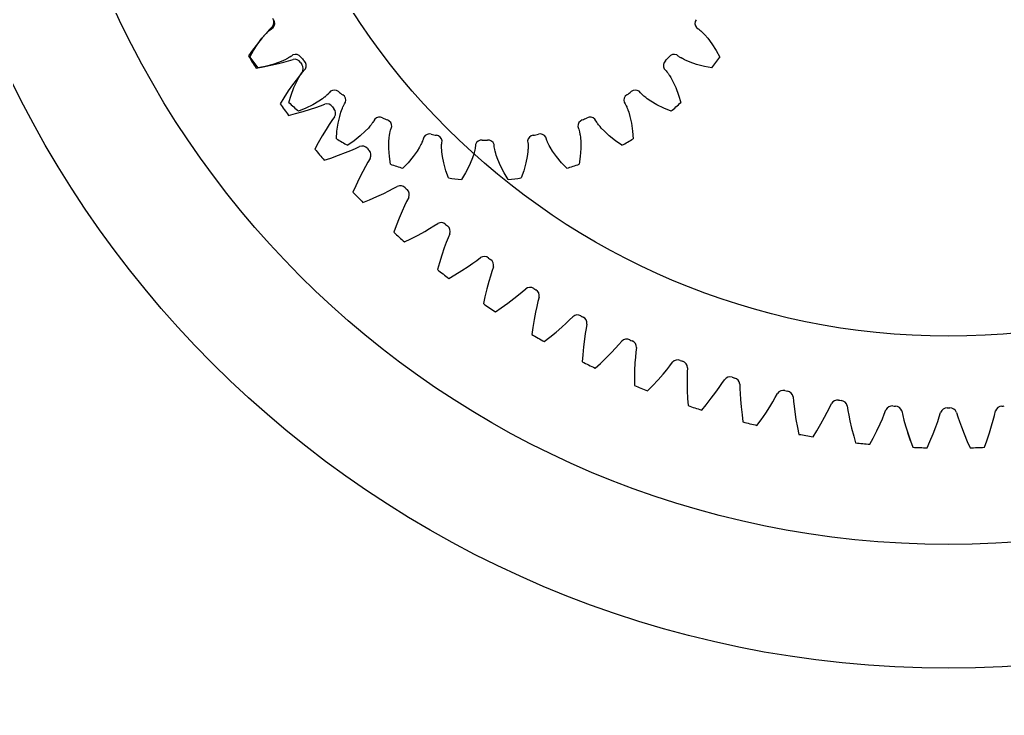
# Model space of a CAD drawing. Extents: x -49 to 4846, y -968 to 1090.
# Drawn here: x 2417.1 to 2582.6, y 306.3 to 423.2 of the extents above; entities that cross this region are included whole.
import ezdxf

# ---------------------------------------------------------------- set-up
doc = ezdxf.new("R2010")
doc.units = 0
doc.layers.get('0').update_dxf_attribs({"linetype": 'CONTINUOUS'})
doc.layers.add('DIMENSION', color=7, linetype='CONTINUOUS')
doc.layers.add('OUTLINE', color=7, linetype='CONTINUOUS')
doc.styles.add('VCDSTYLE14', font='DejaVu Sans Mono')
doc.dimstyles.get("Standard").update_dxf_attribs({"dimtxt": 2.5, "dimasz": 2.5, "dimexe": 1.25, "dimexo": 0.625, "dimtad": 1, "dimcen": 2.5, "dimazin": 3, "dimtfac": 1, "dimtmove": 0, "dimatfit": 3})

# ---------------------------------------------------------------- blocks, each defined once
blk = doc.blocks.new('*D0')
at = {"layer": 'DIMENSION'}
for p, q in [((2720.820225, 518.82797), (2690.862793, 508.370209)), ((2720.47168, 513.198486), (2690.862793, 508.370209)), ((2455.580078, 470.00296), (2690.862793, 508.370209)), ((2690.862793, 508.370209), (2722.590595, 507.971368)), ((2260.59668, 438.207214), (2455.580078, 470.00296)), ((2455.580078, 470.00296), (2423.852276, 470.401786)), ((2425.622651, 459.545186), (2455.580078, 470.00296))]:
    blk.add_line(p, q, dxfattribs=at)
at = {"layer": 'DIMENSION', "style": 'VCDSTYLE14'}
blk.add_text('%%c 238.4', height=20, rotation=9.26, dxfattribs=at).set_placement((2264.383545, 439.837952))

msp = doc.modelspace()

# ---------------------------------------------------------------- linework, layer by layer
at = {"color": 1}
for p, q in [((2459.578925, 422.034805), (2459.054773, 421.468477)), ((2457.826487, 420.047155), (2458.319988, 420.625914)), ((2458.507152, 420.852004), (2457.880344, 420.115132)), ((2458.319988, 420.625914), (2458.53903, 420.859842)), ((2459.054773, 421.468477), (2458.507151, 420.852002)), ((2458.53903, 420.859842), (2458.807695, 421.128104)), ((2458.807695, 421.128104), (2458.814412, 421.134536)), ((2458.814412, 421.134536), (2458.980433, 421.289007)), ((2458.980433, 421.289007), (2459.035586, 421.338331)), ((2459.035586, 421.338331), (2459.219503, 421.494925)), ((2459.219503, 421.494925), (2459.356187, 421.602233)), ((2459.356187, 421.602233), (2459.424101, 421.651824)), ((2459.424095, 421.65182), (2459.718058, 421.839259)), ((2530.840407, 421.839259), (2531.13437, 421.65182)), ((2531.13437, 421.65182), (2531.225686, 421.5845)), ((2531.225686, 421.5845), (2531.40709, 421.438405)), ((2531.40709, 421.438405), (2531.414964, 421.431756)), ((2531.414964, 421.431756), (2531.578034, 421.289004)), ((2531.578034, 421.289004), (2531.654614, 421.218844)), ((2531.654614, 421.218844), (2531.744051, 421.134537)), ((2531.744051, 421.134537), (2531.910195, 420.971463)), ((2531.910195, 420.971463), (2531.962589, 420.918354)), ((2531.962589, 420.918354), (2532.238478, 420.625913)), ((2532.238475, 420.625916), (2532.731977, 420.047155)), ((2457.082558, 419.128345), (2456.254062, 418.044039)), ((2456.422538, 417.997097), (2457.151437, 419.140459)), ((2457.880344, 420.115132), (2457.082558, 419.128345)), ((2457.151437, 419.140459), (2457.826487, 420.047155)), ((2532.731977, 420.047155), (2533.407028, 419.140459)), ((2533.407028, 419.140459), (2534.135927, 417.997097)), ((2456.254062, 418.044039), (2455.556555, 417.082449)), ((2455.80478, 416.872508), (2456.422538, 417.997097)), ((2462.767552, 417.049945), (2462.675309, 416.983901)), ((2463.036657, 417.271599), (2462.767552, 417.049945)), ((2527.790912, 417.049945), (2527.521807, 417.271599)), ((2527.859057, 417.000684), (2527.790906, 417.049949)), ((2534.135927, 417.997097), (2534.753685, 416.872507)), ((2458.003866, 415.243768), (2459.341592, 415.51308)), ((2459.676816, 415.664572), (2458.364173, 415.324666)), ((2459.341592, 415.51308), (2460.57827, 415.797554)), ((2460.747738, 416.026399), (2459.676816, 415.664572)), ((2460.57827, 415.797554), (2461.515338, 416.037901)), ((2461.450673, 416.3169), (2460.747738, 416.026399)), ((2461.814051, 416.488915), (2461.450669, 416.316899)), ((2461.515335, 416.037901), (2462.309481, 416.259855)), ((2461.880751, 416.522333), (2461.814051, 416.488915)), ((2462.087186, 416.629953), (2461.880751, 416.522333)), ((2462.195004, 416.68896), (2462.087186, 416.629953)), ((2462.285394, 416.740111), (2462.195004, 416.68896)), ((2462.47155, 416.851087), (2462.285394, 416.740111)), ((2462.309481, 416.259855), (2463.048261, 416.482697)), ((2462.480308, 416.856521), (2462.47155, 416.851087)), ((2462.675309, 416.983901), (2462.480308, 416.856521)), ((2528.003351, 416.90385), (2527.859057, 417.000684)), ((2528.209114, 416.777325), (2528.003351, 416.90385)), ((2528.273067, 416.740114), (2528.209114, 416.777325)), ((2528.471281, 416.629952), (2528.273067, 416.740114)), ((2528.479473, 416.625551), (2528.471281, 416.629952)), ((2528.817628, 416.452933), (2528.479473, 416.625551)), ((2529.107794, 416.316899), (2528.817628, 416.452933)), ((2529.810726, 416.026399), (2529.107794, 416.316899)), ((2530.881649, 415.664572), (2529.810726, 416.026399)), ((2532.194292, 415.324666), (2530.881649, 415.664572)), ((2456.833827, 415.038386), (2458.003866, 415.243768)), ((2458.364173, 415.324666), (2457.103725, 415.084661)), ((2464.026174, 413.456513), (2464.191793, 413.73087)), ((2464.540024, 414.271077), (2464.056654, 413.669566)), ((2464.191793, 413.73087), (2464.398813, 414.049129)), ((2464.398813, 414.049129), (2464.404046, 414.056816)), ((2464.404046, 414.056816), (2464.534323, 414.242429)), ((2464.534323, 414.242429), (2464.578016, 414.302142)), ((2464.578016, 414.302142), (2464.725355, 414.493553)), ((2464.725355, 414.493553), (2464.836742, 414.626934)), ((2464.836742, 414.626934), (2464.892861, 414.689562)), ((2464.892856, 414.689556), (2465.141425, 414.934018)), ((2525.41704, 414.934018), (2525.665609, 414.689556)), ((2525.665609, 414.689556), (2525.740933, 414.604722)), ((2525.740933, 414.604722), (2525.887998, 414.424103)), ((2525.887998, 414.424103), (2525.894317, 414.415962)), ((2525.894317, 414.415962), (2526.024144, 414.242426)), ((2526.024144, 414.242426), (2526.084463, 414.157877)), ((2526.084463, 414.157877), (2526.154418, 414.056818)), ((2526.154418, 414.056818), (2526.283026, 413.862763)), ((2526.283026, 413.862763), (2526.323233, 413.799922)), ((2526.323233, 413.799922), (2526.532291, 413.456511)), ((2533.454738, 415.084661), (2532.194292, 415.324666)), ((2462.97949, 412.237593), (2462.252482, 411.197559)), ((2463.55337, 413.016394), (2462.97949, 412.237593)), ((2463.192002, 411.760562), (2463.663789, 412.787796)), ((2464.056654, 413.669566), (2463.553369, 413.016392)), ((2463.663789, 412.787796), (2464.026174, 413.456512)), ((2526.532289, 413.456515), (2526.894676, 412.787796)), ((2526.894676, 412.787796), (2527.366462, 411.760562)), ((2462.252482, 411.197559), (2461.501642, 410.058102)), ((2462.346307, 409.262186), (2462.71675, 410.490639)), ((2462.71675, 410.490639), (2463.192002, 411.760562)), ((2468.63505, 410.411251), (2468.541857, 410.331117)), ((2468.712831, 410.480078), (2468.63505, 410.411251)), ((2468.871846, 410.627333), (2468.712831, 410.480078)), ((2468.879282, 410.634469), (2468.871846, 410.627333)), ((2469.043539, 410.799608), (2468.879282, 410.634469)), ((2469.120035, 410.883387), (2469.043539, 410.799608)), ((2469.337175, 411.156148), (2469.120035, 410.883387)), ((2521.43843, 410.883387), (2521.22129, 411.156148)), ((2521.494843, 410.821035), (2521.438425, 410.883393)), ((2521.615851, 410.696316), (2521.494843, 410.821035)), ((2521.790812, 410.529776), (2521.615851, 410.696316)), ((2521.84563, 410.480081), (2521.790812, 410.529776)), ((2522.016609, 410.331116), (2521.84563, 410.480081)), ((2527.366462, 411.760562), (2527.841715, 410.490639)), ((2527.841715, 410.490639), (2528.212158, 409.262184)), ((2461.501642, 410.058102), (2460.872911, 409.050198)), ((2466.384874, 408.885688), (2465.171585, 408.280296)), ((2467.357165, 409.462265), (2466.384874, 408.885688)), ((2467.984341, 409.892567), (2467.357165, 409.462265)), ((2467.666768, 408.700668), (2468.388205, 408.974502)), ((2468.304014, 410.136373), (2467.984337, 409.892564)), ((2468.362309, 410.182929), (2468.304014, 410.136373)), ((2468.541857, 410.331117), (2468.362309, 410.182929)), ((2471.462235, 408.572047), (2471.566559, 408.789908)), ((2471.566559, 408.789908), (2471.64778, 408.943534)), ((2471.64778, 408.943534), (2471.689652, 409.016461)), ((2471.689648, 409.016454), (2471.881958, 409.307254)), ((2518.676506, 409.307254), (2518.868817, 409.016454)), ((2518.868817, 409.016454), (2518.924857, 408.917813)), ((2518.924857, 408.917813), (2519.031155, 408.710565)), ((2522.023708, 410.325108), (2522.016609, 410.331116)), ((2522.318583, 410.085955), (2522.023708, 410.325108)), ((2522.574126, 409.892565), (2522.318583, 410.085955)), ((2523.201299, 409.462265), (2522.574126, 409.892565)), ((2524.173591, 408.885688), (2523.201299, 409.462265)), ((2525.386879, 408.280296), (2524.173591, 408.885688)), ((2462.289659, 407.100212), (2463.442521, 407.386711)), ((2463.442521, 407.386711), (2464.758202, 407.748683)), ((2465.171585, 408.280296), (2463.988582, 407.783473)), ((2464.758202, 407.748683), (2465.972023, 408.11873)), ((2465.972023, 408.11873), (2466.890042, 408.423858)), ((2466.89004, 408.423858), (2467.666768, 408.700668)), ((2470.882837, 406.900715), (2471.09827, 407.630162)), ((2471.09827, 407.630162), (2471.203227, 407.932958)), ((2471.203227, 407.932958), (2471.339553, 408.287304)), ((2471.339553, 408.287304), (2471.343073, 408.295912)), ((2471.343073, 408.295912), (2471.431913, 408.504555)), ((2471.431913, 408.504555), (2471.462235, 408.572047)), ((2519.031155, 408.710565), (2519.035644, 408.701287)), ((2519.035644, 408.701287), (2519.126554, 408.504551)), ((2519.126554, 408.504551), (2519.167976, 408.409309)), ((2519.167976, 408.409309), (2519.21539, 408.295913)), ((2519.21539, 408.295913), (2519.300842, 408.07936)), ((2519.300842, 408.07936), (2519.327105, 408.009533)), ((2519.327105, 408.009533), (2519.460195, 407.63016)), ((2519.460194, 407.630164), (2519.675628, 406.900715)), ((2526.569882, 407.783474), (2525.386879, 408.280296)), ((2469.13388, 405.551877), (2468.615724, 404.734942)), ((2469.590375, 406.238565), (2469.133879, 405.551875)), ((2470.030608, 406.87233), (2469.590375, 406.238565)), ((2470.434099, 404.456856), (2470.634934, 405.797838)), ((2470.634934, 405.797838), (2470.882837, 406.900715)), ((2476.16508, 405.511927), (2476.020265, 405.329647)), ((2476.239576, 405.609687), (2476.16508, 405.511927)), ((2476.301347, 405.69318), (2476.239576, 405.609687)), ((2476.426271, 405.870279), (2476.301347, 405.69318)), ((2476.432061, 405.878805), (2476.426271, 405.870279)), ((2476.558394, 406.074486), (2476.432061, 405.878805)), ((2476.6158, 406.172339), (2476.558394, 406.074486)), ((2476.771484, 406.484285), (2476.6158, 406.172339)), ((2513.942665, 406.172339), (2513.78698, 406.484285)), ((2513.984882, 406.09962), (2513.942661, 406.172345)), ((2514.077315, 405.952468), (2513.984882, 406.09962)), ((2514.213826, 405.753191), (2514.077315, 405.952468)), ((2514.257115, 405.693184), (2514.213826, 405.753191)), ((2514.393386, 405.511925), (2514.257115, 405.693184)), ((2514.39908, 405.504573), (2514.393386, 405.511925)), ((2514.63779, 405.209338), (2514.39908, 405.504573)), ((2519.675628, 406.900715), (2519.92353, 405.797838)), ((2519.92353, 405.797838), (2520.124366, 404.456856)), ((2468.615724, 404.734942), (2467.963036, 403.646728)), ((2470.327161, 403.178227), (2470.434099, 404.456856)), ((2475.186921, 404.415751), (2474.355753, 403.649622)), ((2475.710926, 404.967046), (2475.186921, 404.415751)), ((2475.972924, 405.271989), (2475.710923, 404.967043)), ((2476.020265, 405.329647), (2475.972924, 405.271989)), ((2479.266898, 403.719504), (2479.326572, 404.09445)), ((2479.326572, 404.09445), (2479.328226, 404.103602)), ((2479.328226, 404.103602), (2479.371744, 404.326156)), ((2479.371744, 404.326156), (2479.387372, 404.398478)), ((2479.387372, 404.398478), (2479.44412, 404.633269)), ((2479.44412, 404.633269), (2479.491626, 404.800424)), ((2479.491626, 404.800424), (2479.51742, 404.880462)), ((2479.517418, 404.880456), (2479.645065, 405.204884)), ((2510.913399, 405.204884), (2511.041047, 404.880456)), ((2511.041047, 404.880456), (2511.075354, 404.772318)), ((2511.075354, 404.772318), (2511.13624, 404.547498)), ((2511.13624, 404.547498), (2511.138702, 404.537491)), ((2511.138702, 404.537491), (2511.186721, 404.326152)), ((2511.186721, 404.326152), (2511.207436, 404.224379)), ((2511.207436, 404.224379), (2511.230238, 404.103603)), ((2511.230238, 404.103603), (2511.268799, 403.874016)), ((2511.268799, 403.874016), (2511.279969, 403.800254)), ((2511.279969, 403.800254), (2511.331276, 403.401501)), ((2514.84754, 404.967045), (2514.63779, 405.209338)), ((2515.371543, 404.415751), (2514.84754, 404.967044)), ((2516.202711, 403.649622), (2515.371543, 404.415751)), ((2520.124366, 404.456856), (2520.231304, 403.178226)), ((2467.29351, 402.45767), (2466.736618, 401.408364)), ((2467.963036, 403.646728), (2467.29351, 402.45767)), ((2473.294846, 402.805202), (2472.240989, 402.073276)), ((2474.355753, 403.649622), (2473.294846, 402.805202)), ((2479.15494, 401.512887), (2479.168124, 402.643205)), ((2479.168124, 402.643205), (2479.227189, 403.401503)), ((2479.227189, 403.401503), (2479.266898, 403.719504)), ((2484.519931, 402.1746), (2484.485612, 402.108359)), ((2484.623683, 402.383005), (2484.519931, 402.1746)), ((2484.676226, 402.494117), (2484.623683, 402.383005)), ((2484.719287, 402.588629), (2484.676226, 402.494117)), ((2484.804661, 402.787831), (2484.719287, 402.588629)), ((2484.808552, 402.797374), (2484.804661, 402.787831)), ((2484.89144, 403.015046), (2484.808552, 402.797374)), ((2484.927246, 403.122696), (2484.89144, 403.015046)), ((2485.014672, 403.460193), (2484.927246, 403.122696)), ((2488.00706, 401.96384), (2488.013752, 402.205298)), ((2488.013752, 402.205298), (2488.025466, 402.378678)), ((2488.025466, 402.378678), (2488.034055, 402.46233)), ((2488.034055, 402.462323), (2488.09146, 402.806202)), ((2493.706469, 402.21604), (2493.691124, 401.867741)), ((2496.86734, 401.867741), (2496.851995, 402.21604)), ((2502.467004, 402.806202), (2502.52441, 402.462323)), ((2502.52441, 402.462323), (2502.535484, 402.349416)), ((2502.535484, 402.349416), (2502.548297, 402.11685)), ((2505.631218, 403.122696), (2505.543793, 403.460193)), ((2505.657394, 403.042788), (2505.631216, 403.122703)), ((2505.717212, 402.879634), (2505.657394, 403.042788)), ((2505.809309, 402.656329), (2505.717212, 402.879634)), ((2505.839175, 402.588633), (2505.809309, 402.656329)), ((2505.934782, 402.383004), (2505.839175, 402.588633)), ((2505.938824, 402.374628), (2505.934782, 402.383004)), ((2506.110934, 402.036214), (2505.938824, 402.374628)), ((2511.331275, 403.401505), (2511.39034, 402.643205)), ((2511.39034, 402.643205), (2511.403525, 401.512887)), ((2517.263618, 402.805202), (2516.202711, 403.649622)), ((2518.317474, 402.073277), (2517.263618, 402.805202)), ((2470.703234, 400.381043), (2471.888285, 400.83486)), ((2471.888285, 400.83486), (2472.782783, 401.203284)), ((2472.782781, 401.203283), (2473.538308, 401.533601)), ((2473.538308, 401.533601), (2474.238885, 401.857092)), ((2479.237299, 400.159452), (2479.15494, 401.512887)), ((2483.894807, 401.107412), (2483.24109, 400.185216)), ((2484.292741, 401.755608), (2483.894807, 401.107412)), ((2484.485612, 402.108359), (2484.292739, 401.755604)), ((2488.00681, 401.889849), (2488.00706, 401.96384)), ((2488.010514, 401.66311), (2488.00681, 401.889849)), ((2488.010799, 401.653815), (2488.010514, 401.66311)), ((2488.030385, 401.274655), (2488.010799, 401.653815)), ((2488.057659, 400.955347), (2488.030385, 401.274655)), ((2488.157545, 400.20134), (2488.057659, 400.955347)), ((2493.470033, 400.78375), (2493.354717, 400.398602)), ((2493.48983, 400.855678), (2493.470033, 400.78375)), ((2493.547985, 401.0811), (2493.48983, 400.855678)), ((2493.576278, 401.200709), (2493.547985, 401.0811)), ((2493.598748, 401.302108), (2493.576278, 401.200709)), ((2493.64084, 401.514707), (2493.598748, 401.302108)), ((2493.642662, 401.524851), (2493.64084, 401.514707)), ((2493.678482, 401.754999), (2493.642662, 401.524851)), ((2493.691124, 401.867741), (2493.678482, 401.754999)), ((2496.87633, 401.784138), (2496.86734, 401.867749)), ((2496.90092, 401.612112), (2496.87633, 401.784138)), ((2496.944576, 401.374539), (2496.90092, 401.612112)), ((2496.959715, 401.302113), (2496.944576, 401.374539)), ((2497.01048, 401.081099), (2496.959715, 401.302113)), ((2497.012692, 401.072066), (2497.01048, 401.081099)), ((2497.110681, 400.705264), (2497.012692, 401.072066)), ((2497.203747, 400.398604), (2497.110681, 400.705264)), ((2502.500805, 400.95535), (2502.40092, 400.20134)), ((2502.533525, 401.356052), (2502.500805, 400.955345)), ((2502.537934, 401.430525), (2502.533525, 401.356052)), ((2502.54795, 401.663112), (2502.537934, 401.430525)), ((2502.550757, 401.785989), (2502.54795, 401.663112)), ((2502.548297, 402.11685), (2502.548625, 402.106549)), ((2502.548625, 402.106549), (2502.551655, 401.889845)), ((2502.551655, 401.889845), (2502.550757, 401.785989)), ((2506.265725, 401.755606), (2506.110934, 402.036214)), ((2506.663657, 401.107412), (2506.265725, 401.755605)), ((2507.317375, 400.185216), (2506.663657, 401.107412)), ((2511.403525, 401.512887), (2511.321165, 400.159452)), ((2468.285939, 399.561955), (2469.416007, 399.928176)), ((2469.416007, 399.928176), (2470.703234, 400.381043)), ((2475.628977, 399.211679), (2475.221493, 398.494818)), ((2476.023928, 399.874609), (2475.628977, 399.211679)), ((2479.39854, 398.886531), (2479.237299, 400.159452)), ((2482.378931, 399.138674), (2481.500279, 398.203633)), ((2483.24109, 400.185216), (2482.378931, 399.138674)), ((2488.379655, 399.09298), (2488.157545, 400.20134)), ((2488.741609, 397.786245), (2488.379655, 399.09298)), ((2493.100247, 399.681841), (2492.65255, 398.643881)), ((2493.354718, 400.398606), (2493.100247, 399.681841)), ((2497.458217, 399.681841), (2497.203747, 400.398604)), ((2497.905914, 398.643881), (2497.458217, 399.681841)), ((2502.17881, 399.09298), (2501.816855, 397.786245)), ((2502.40092, 400.20134), (2502.17881, 399.09298)), ((2508.179534, 399.138674), (2507.317375, 400.185216)), ((2509.058184, 398.203634), (2508.179534, 399.138674)), ((2511.321165, 400.159452), (2511.159925, 398.88653)), ((2474.761588, 397.64373), (2474.186399, 396.512638)), ((2475.221494, 398.49482), (2474.761588, 397.64373)), ((2489.163981, 396.574664), (2488.741609, 397.786245)), ((2492.02682, 397.440955), (2491.361775, 396.343666)), ((2492.65255, 398.643881), (2492.02682, 397.440955)), ((2498.531645, 397.440955), (2497.905914, 398.643881)), ((2499.196689, 396.343667), (2498.531645, 397.440955)), ((2501.816855, 397.786245), (2501.394483, 396.574663)), ((2474.186399, 396.512638), (2473.601448, 395.279773)), ((2473.601448, 395.279773), (2473.119109, 394.194176)), ((2477.147724, 393.446054), (2478.298233, 393.981432)), ((2478.298233, 393.981432), (2479.164852, 394.411354)), ((2479.16485, 394.411353), (2479.895494, 394.79357)), ((2479.895494, 394.79357), (2480.571799, 395.165143)), ((2474.793455, 392.46034), (2475.895224, 392.904499)), ((2475.895224, 392.904499), (2477.147724, 393.446054)), ((2482.143039, 392.623142), (2481.786554, 391.879603)), ((2482.490785, 393.312007), (2482.143039, 392.623142)), ((2481.387138, 390.998506), (2480.892252, 389.830046)), ((2481.786555, 391.879605), (2481.387138, 390.998506)), ((2480.892252, 389.830046), (2480.394726, 388.559381)), ((2486.707356, 388.513412), (2487.356093, 388.931256)), ((2480.394726, 388.559381), (2479.989289, 387.442782)), ((2484.060277, 386.977504), (2485.170637, 387.591833)), ((2485.170637, 387.591833), (2486.005155, 388.081161)), ((2486.005153, 388.081159), (2486.707356, 388.513412)), ((2481.780502, 385.829965), (2482.848605, 386.349898)), ((2482.848605, 386.349898), (2484.060277, 386.977504)), ((2488.797078, 385.738459), (2488.460096, 384.831645)), ((2489.100827, 386.505052), (2488.797077, 385.738457)), ((2489.399672, 387.216497), (2489.100827, 386.505052)), ((2488.460096, 384.831645), (2488.047923, 383.63151)), ((2487.640246, 382.329234), (2487.313687, 381.187073)), ((2488.047923, 383.63151), (2487.640246, 382.329234)), ((2493.270365, 382.243541), (2493.940705, 382.723724)), ((2493.940705, 382.723724), (2494.558715, 383.185804)), ((2490.242273, 380.296307), (2491.407214, 381.006907)), ((2491.407214, 381.006907), (2492.472016, 381.697194)), ((2492.472016, 381.697194), (2493.270367, 382.243542)), ((2496.468442, 380.887217), (2496.218907, 380.1013)), ((2496.716932, 381.617775), (2496.468442, 380.887217)), ((2489.213041, 379.703134), (2490.242273, 380.296307)), ((2495.946003, 379.173191), (2495.618551, 377.947227)), ((2496.218908, 380.101302), (2495.946003, 379.173191)), ((2495.618551, 377.947227), (2495.302709, 376.619685)), ((2500.925092, 376.926938), (2501.560303, 377.452712)), ((2501.560303, 377.452712), (2502.144575, 377.956777)), ((2495.302709, 376.619685), (2495.056619, 375.457527)), ((2499.152742, 375.56335), (2500.166798, 376.326232)), ((2500.166798, 376.326232), (2500.925094, 376.92694)), ((2504.209991, 375.797004), (2504.015886, 374.995596)), ((2504.406914, 376.543117), (2504.209991, 375.797004)), ((2497.054861, 374.109695), (2498.040208, 374.773219)), ((2498.040208, 374.773219), (2499.152742, 375.56335)), ((2503.808388, 374.05071), (2503.567253, 372.804891)), ((2504.015887, 374.995598), (2503.808388, 374.05071)), ((2503.567253, 372.804891), (2503.344786, 371.458551)), ((2508.932039, 372.157253), (2509.529027, 372.726057)), ((2509.529027, 372.726057), (2510.076713, 373.26965)), ((2503.344786, 371.458551), (2503.180362, 370.282057)), ((2507.259126, 370.673354), (2508.217496, 371.505114)), ((2508.217496, 371.505114), (2508.932041, 372.157255)), ((2512.287756, 371.259215), (2512.150028, 370.446218)), ((2512.432154, 372.017246), (2512.287756, 371.259215)), ((2505.267757, 369.076899), (2506.204419, 369.807541)), ((2506.204419, 369.807541), (2507.259126, 370.673354)), ((2512.008947, 369.48916), (2511.855304, 368.229555)), ((2512.150029, 370.44622), (2512.008947, 369.48916)), ((2517.808054, 368.566785), (2518.316487, 369.147259)), ((2511.855304, 368.229555), (2511.727294, 366.870976)), ((2516.584887, 367.257329), (2517.2522, 367.957725)), ((2517.252198, 367.957724), (2517.808054, 368.566785)), ((2520.753553, 368.062213), (2520.662385, 367.295956)), ((2511.727294, 366.870976), (2511.645339, 365.685879)), ((2514.69513, 365.423466), (2515.686872, 366.360742)), ((2515.686872, 366.360742), (2516.584887, 367.257329)), ((2520.581705, 366.475334), (2520.507728, 365.510764)), ((2520.662385, 367.295956), (2520.581704, 366.475332)), ((2513.811717, 364.629266), (2514.69513, 365.423466)), ((2520.442324, 364.24351), (2520.409396, 362.87931)), ((2520.507728, 365.510764), (2520.442324, 364.24351)), ((2525.228205, 363.603571), (2525.845036, 364.34881)), ((2525.845034, 364.348809), (2526.35705, 364.995161)), ((2526.35705, 364.995161), (2526.823753, 365.609687)), ((2529.330572, 364.697286), (2529.293077, 363.926535)), ((2520.409396, 362.87931), (2520.41031, 361.691383)), ((2523.470976, 361.642352), (2524.394921, 362.646525)), ((2524.394921, 362.646525), (2525.228205, 363.603571)), ((2529.269837, 363.102285), (2529.263326, 362.134904)), ((2529.293077, 363.926535), (2529.269837, 363.102283)), ((2535.134365, 362.028585), (2535.557064, 362.67417)), ((2522.645115, 360.788463), (2523.470976, 361.642352)), ((2529.263326, 362.134904), (2529.28648, 360.866174)), ((2529.28648, 360.866174), (2529.348794, 359.503001)), ((2534.105343, 360.561641), (2534.668686, 361.348093)), ((2534.668684, 361.348091), (2535.134365, 362.028585)), ((2538.121422, 361.938858), (2538.137784, 361.167369)), ((2538.137784, 361.167369), (2538.172097, 360.343503)), ((2529.348794, 359.503001), (2529.432571, 358.318031)), ((2532.489202, 358.482621), (2533.340849, 359.548799)), ((2533.340849, 359.548799), (2534.105343, 360.561641)), ((2538.172097, 360.343506), (2538.233083, 359.378027)), ((2538.233083, 359.378027), (2538.344683, 358.114003)), ((2543.680159, 358.970189), (2544.097237, 359.68151)), ((2544.097237, 359.68151), (2544.473873, 360.355008)), ((2547.083277, 359.800368), (2547.153415, 359.0319)), ((2531.724917, 357.573202), (2532.489202, 358.482621)), ((2538.344683, 358.114003), (2538.501935, 356.758497)), ((2542.481071, 357.082656), (2543.17305, 358.146358)), ((2543.17305, 358.146358), (2543.680161, 358.970191)), ((2547.153415, 359.0319), (2547.245114, 358.212434)), ((2547.245114, 358.212437), (2547.3733, 357.253564)), ((2552.835557, 357.226688), (2553.202, 357.965371)), ((2553.202, 357.965371), (2553.530737, 358.663501)), ((2556.172474, 358.292234), (2556.296047, 357.530531)), ((2556.296047, 357.530531), (2556.444686, 356.719458)), ((2562.404295, 356.888528), (2562.683533, 357.607889)), ((2538.501935, 356.758497), (2538.668167, 355.582258)), ((2541.006886, 354.999149), (2541.705871, 355.959666)), ((2541.705871, 355.959666), (2542.481071, 357.082656)), ((2547.3733, 357.253564), (2547.572802, 356.000404)), ((2547.572802, 356.000404), (2547.824226, 354.65917)), ((2551.771057, 355.260109), (2552.387151, 356.36949)), ((2552.387151, 356.36949), (2552.835558, 357.226691)), ((2556.444686, 356.719461), (2556.639447, 355.771866)), ((2561.702754, 355.239694), (2562.090274, 356.126086)), ((2562.090273, 356.126083), (2562.404295, 356.888528)), ((2565.344733, 357.421805), (2565.521139, 356.670578)), ((2565.521139, 356.670578), (2565.725993, 355.871849)), ((2565.725993, 355.871851), (2565.98638, 354.94015)), ((2571.399219, 355.673736), (2571.659291, 356.456228)), ((2571.659291, 356.456228), (2571.887668, 357.193316)), ((2574.555367, 357.193321), (2574.783746, 356.456229)), ((2574.783746, 356.456229), (2575.043818, 355.673736)), ((2580.456658, 354.940154), (2580.717045, 355.871851)), ((2580.717044, 355.871849), (2580.921898, 356.670577)), ((2580.921898, 356.670577), (2581.098302, 357.4218)), ((2547.824226, 354.65917), (2548.072104, 353.497391)), ((2551.076081, 354.08578), (2551.771057, 355.260109)), ((2556.639447, 355.771866), (2556.925879, 354.535675)), ((2556.925879, 354.535675), (2557.270251, 353.215246)), ((2561.165548, 354.090039), (2561.702754, 355.239694)), ((2565.98638, 354.94015), (2566.358347, 353.726951)), ((2570.618774, 353.578145), (2571.074476, 354.762473)), ((2571.074476, 354.762473), (2571.39922, 355.673738)), ((2575.043817, 355.673738), (2575.368562, 354.76247)), ((2575.368562, 354.76247), (2575.824252, 353.578173)), ((2580.084681, 353.726922), (2580.456658, 354.940154)), ((2550.445801, 353.078844), (2551.076081, 354.08578)), ((2557.270251, 353.215246), (2557.598566, 352.073589)), ((2559.995678, 351.821642), (2560.554182, 352.870091)), ((2560.554182, 352.870091), (2561.165548, 354.090039)), ((2566.358347, 353.726951), (2566.793988, 352.433761)), ((2566.793988, 352.433761), (2566.358347, 353.726951)), ((2570.093997, 352.318522), (2570.618774, 353.578145)), ((2575.824252, 353.578173), (2576.34904, 352.318522)), ((2579.649049, 352.433761), (2580.084681, 353.726922)), ((2566.793988, 352.433761), (2567.201142, 351.317787)), ((2569.609989, 351.233668), (2570.093997, 352.318522)), ((2576.34904, 352.318522), (2576.833048, 351.233668)), ((2579.241895, 351.317787), (2579.649049, 352.433761))]:
    msp.add_line(p, q, dxfattribs=at)
for radius in [175, 154.196077]:
    msp.add_circle((2573.221519, 489.186583), radius, dxfattribs=at)
for centre, radius, start, end in [((2458.720569, 422.762027), 1.125, 319.727913, 33.2612), ((2458.846069, 422.550075), 1.125, 320.814253, 33.619877), ((2531.712396, 422.550075), 1.125, 146.380123, 219.185747), ((2573.221366, 489.186487), 138, 211.499628, 212.500372), ((2463.443224, 416.222634), 1.125, 38.380123, 111.185747), ((2527.115241, 416.222634), 1.125, 68.814253, 141.619877), ((2495.276779, 444.1848), 48, 214.680946, 217.319054), ((2463.325611, 415.39242), 1.125, 30.738787, 104.272366), ((2573.221519, 489.186583), 131.25, 213.907943, 214.092057), ((2495.279232, 444.186583), 41.25, 221.374728, 222.625272), ((2463.633031, 414.936651), 1.125, 323.727913, 37.2612), ((2464.140703, 415.448004), 1.125, 332.814253, 45.619877), ((2526.417761, 415.448004), 1.125, 134.380123, 207.185747), ((2495.279232, 444.186583), 41.25, 317.374728, 318.625272), ((2495.281686, 444.1848), 48, 322.680946, 325.319054), ((2469.952949, 410.214635), 1.125, 50.380123, 123.185747), ((2495.279232, 444.186583), 41.25, 233.374728, 234.625272), ((2470.796242, 409.601947), 1.125, 344.814253, 57.619877), ((2519.762223, 409.601947), 1.125, 122.380123, 195.185747), ((2495.279232, 444.186583), 41.25, 305.374728, 306.625272), ((2520.605516, 410.214635), 1.125, 56.814253, 129.619877), ((2573.221373, 489.186477), 138, 215.499628, 216.500372), ((2495.277203, 444.184329), 48, 226.680946, 229.319054), ((2468.740932, 407.906228), 1.125, 34.738787, 108.272366), ((2495.281262, 444.184329), 48, 310.680946, 313.319054), ((2573.221519, 489.186583), 131.25, 217.907943, 218.092057), ((2469.079396, 407.473014), 1.125, 327.727913, 41.2612), ((2477.569554, 405.691373), 1.125, 62.380123, 135.185747), ((2495.279232, 444.186583), 41.25, 245.374728, 246.625272), ((2478.521804, 405.267404), 1.125, 356.814253, 69.619877), ((2512.036661, 405.267404), 1.125, 110.380123, 183.185747), ((2495.279232, 444.186583), 41.25, 293.374728, 294.625272), ((2512.98891, 405.691373), 1.125, 44.814253, 117.619877), ((2485.960157, 402.850536), 1.125, 74.380123, 147.185747), ((2495.279232, 444.186583), 41.25, 257.374728, 258.625272), ((2495.279232, 444.186583), 41.25, 281.374728, 282.625272), ((2504.598307, 402.850536), 1.125, 32.814253, 105.619877), ((2495.277716, 444.183956), 48, 238.680946, 241.319054), ((2486.979746, 402.633816), 1.125, 8.814253, 81.619877), ((2494.758049, 401.816284), 1.125, 86.380123, 159.185747), ((2495.279232, 444.186583), 41.25, 269.374728, 270.625272), ((2495.800416, 401.816284), 1.125, 20.814253, 93.619877), ((2503.578718, 402.633816), 1.125, 98.380123, 171.185747), ((2495.280749, 444.183956), 48, 298.680946, 301.319054), ((2573.221381, 489.186467), 138, 219.499628, 220.500372), ((2474.665272, 400.816026), 1.125, 38.738787, 112.272366), ((2573.221519, 489.186583), 131.25, 221.907943, 222.092057), ((2475.033132, 400.407477), 1.125, 331.727913, 45.2612), ((2495.278295, 444.183698), 48, 250.680946, 253.319054), ((2495.280169, 444.183698), 48, 286.680946, 289.319054), ((2495.278915, 444.183567), 48, 262.680946, 265.319054), ((2495.279549, 444.183567), 48, 274.680946, 277.319054), ((2573.221389, 489.186458), 138, 223.499628, 224.500372), ((2481.069769, 394.156356), 1.125, 42.738787, 116.272366), ((2573.221519, 489.186583), 131.25, 225.907943, 226.092057), ((2481.465231, 393.774463), 1.125, 335.727913, 49.2612), ((2487.92322, 387.959664), 1.125, 46.738787, 120.272366), ((2573.221398, 489.186449), 138, 227.499628, 228.500372), ((2573.221519, 489.186583), 131.25, 229.907943, 230.092057), ((2488.344358, 387.606287), 1.125, 339.727913, 53.2612), ((2495.192235, 382.256139), 1.125, 50.738787, 124.272366), ((2573.221519, 489.186583), 131.25, 233.907943, 234.092057), ((2495.636997, 381.933), 1.125, 343.727913, 57.2612), ((2573.221408, 489.186441), 138, 231.499628, 232.500372), ((2502.841401, 377.073568), 1.125, 54.738787, 128.272366), ((2573.221519, 489.186583), 131.25, 237.907943, 238.092057), ((2503.307621, 376.782241), 1.125, 347.727913, 61.2612), ((2573.221418, 489.186434), 138, 235.499628, 236.500372), ((2510.833452, 372.437201), 1.125, 58.738787, 132.272366), ((2573.221519, 489.186583), 131.25, 241.907943, 242.092057), ((2511.318858, 372.179106), 1.125, 351.727913, 65.2612), ((2573.221429, 489.186427), 138, 239.499628, 240.500372), ((2519.129451, 368.369625), 1.125, 62.738787, 136.272366), ((2573.221519, 489.186583), 131.25, 245.907943, 246.092057), ((2519.631679, 368.146019), 1.125, 355.727913, 69.2612), ((2527.688982, 364.890657), 1.125, 66.738787, 140.272366), ((2573.221519, 489.186583), 131.25, 249.907943, 250.092057), ((2528.205584, 364.702629), 1.125, 359.727913, 73.2612), ((2573.22144, 489.186421), 138, 243.499628, 244.500372), ((2536.470342, 362.017247), 1.125, 70.738787, 144.272366), ((2573.221519, 489.186583), 131.25, 253.907943, 254.092057), ((2536.998802, 361.865713), 1.125, 3.727913, 77.2612), ((2573.221451, 489.186416), 138, 247.499628, 248.500372), ((2545.430751, 359.763392), 1.125, 74.738787, 148.272366), ((2573.221519, 489.186583), 131.25, 257.907943, 258.092057), ((2545.968494, 359.649091), 1.125, 7.727913, 81.2612), ((2554.526553, 358.140075), 1.125, 78.738787, 152.272366), ((2573.221519, 489.186583), 131.25, 261.907943, 262.092057), ((2555.07096, 358.063563), 1.125, 11.727913, 85.2612), ((2573.221463, 489.186412), 138, 251.499628, 252.500372), ((2563.713435, 357.155203), 1.125, 82.738787, 156.272366), ((2573.221519, 489.186583), 131.25, 265.907943, 266.092057), ((2564.261853, 357.116853), 1.125, 15.727913, 89.2612), ((2572.94664, 356.813574), 1.125, 86.738787, 160.272366), ((2573.221519, 489.186583), 131.25, 269.907943, 270.092057), ((2573.496397, 356.813574), 1.125, 19.727913, 93.2612), ((2582.181184, 357.116853), 1.125, 90.738787, 164.272366), ((2573.221519, 489.186583), 131.25, 273.907943, 274.092057), ((2573.221475, 489.186408), 138, 255.499628, 256.500372), ((2573.221487, 489.186406), 138, 259.499628, 260.500372), ((2573.2215, 489.186404), 138, 263.499628, 264.500372), ((2573.221512, 489.186403), 138, 267.499628, 268.500372), ((2573.221525, 489.186403), 138, 271.499628, 272.500372)]:
    msp.add_arc(centre, radius, start, end, dxfattribs=at)
at = {"layer": 'OUTLINE'}
msp.add_circle((2573.221519, 489.186583), 119.195214, dxfattribs=at)

# ---------------------------------------------------------------- dimensions: what is measured, and where the dimension line sits
at = {"layer": 'DIMENSION'}
dim = msp.add_linear_dim(base=(0, 0), p1=(0, 0), p2=(0, 0), dimstyle='Standard', dxfattribs=at)
dim.commit()
dim.dimension.update_dxf_attribs({"geometry": '*D0', "text_midpoint": (0, 0)})

doc.saveas('drawing.dxf')
